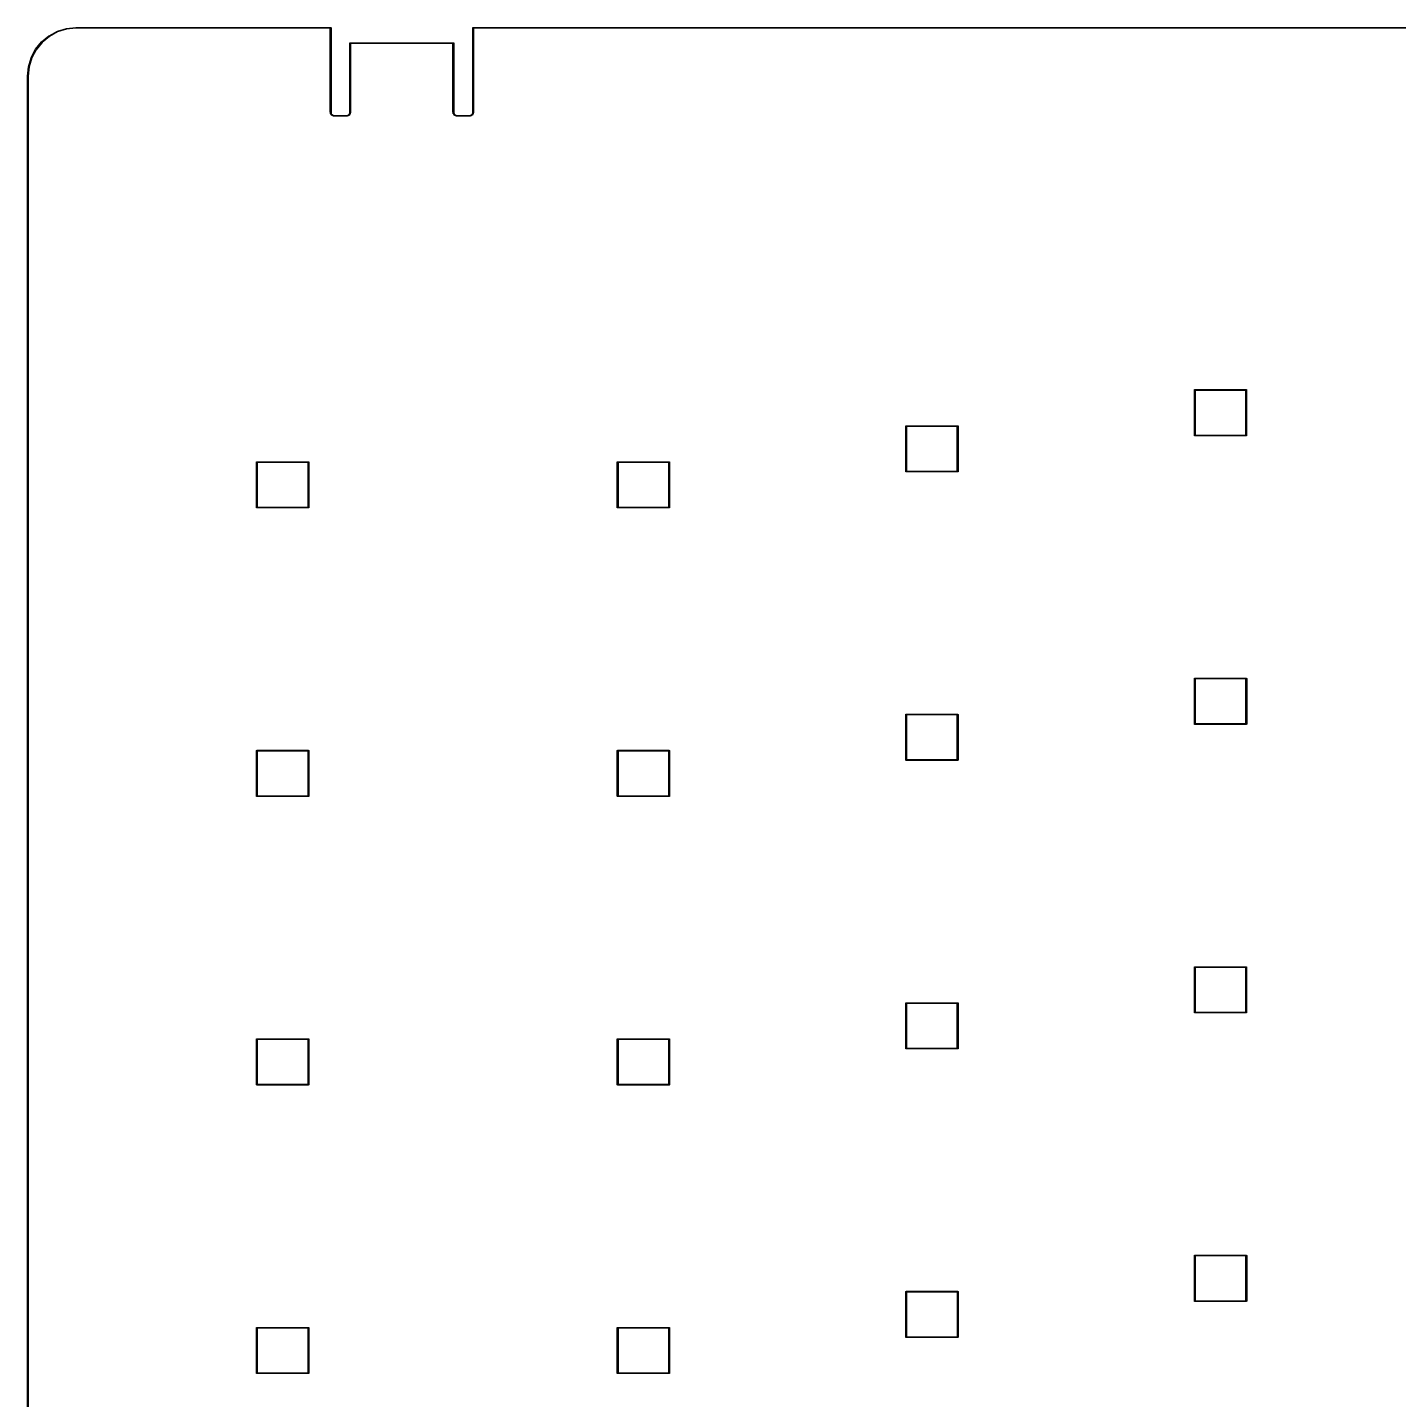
# Model space of a CAD drawing. Extents: x 77 to 259, y -226 to -54.
# Drawn here: x 76.8 to 167.3, y -144.2 to -53.6 of the extents above; entities that cross this region are included whole.
import ezdxf

# ---------------------------------------------------------------- set-up
doc = ezdxf.new("R2010")
doc.units = 0
doc.layers.add('BLACK', color=7, linetype='CONTINUOUS')

msp = doc.modelspace()

# ---------------------------------------------------------------- linework, layer by layer
at = {"layer": 'BLACK', "linetype": 'CONTINUOUS'}
for p, q in [((77.7486, -54.5962), (78.2298, -54.1981)), ((78.2598, -54.2382), (77.7823, -54.6332)), ((78.2298, -54.1981), (78.2301, -54.1979)), ((78.2298, -54.1981), (78.2298, -54.1981)), ((78.2298, -54.1981), (78.2298, -54.1981)), ((78.2301, -54.1979), (78.232, -54.1966)), ((78.232, -54.1966), (78.2339, -54.1954)), ((78.2339, -54.1954), (78.7833, -53.8983)), ((78.8049, -53.9434), (78.2598, -54.2382)), ((78.7833, -53.8983), (78.7836, -53.8981)), ((78.7833, -53.8983), (78.7833, -53.8983)), ((78.7833, -53.8983), (78.7833, -53.8983)), ((78.7836, -53.8981), (78.7857, -53.8973)), ((78.7857, -53.8973), (78.7878, -53.8964)), ((78.7878, -53.8964), (79.3845, -53.7117)), ((79.3969, -53.7602), (78.8049, -53.9434)), ((79.3845, -53.7117), (79.3848, -53.7116)), ((79.3845, -53.7117), (79.3845, -53.7117)), ((79.3848, -53.7116), (79.3871, -53.7112)), ((79.3871, -53.7112), (79.3893, -53.7107)), ((79.3893, -53.7107), (80.0104, -53.6454)), ((80.0144, -53.6953), (79.3969, -53.7602)), ((80.0104, -53.6454), (80.0108, -53.6454)), ((80.0108, -53.6454), (80.0119, -53.6454)), ((80.0119, -53.6454), (80.013, -53.6453)), ((80.013, -53.6453), (80.0341, -53.6452)), ((80.0355, -53.6952), (80.0144, -53.6953)), ((80.0341, -53.6452), (80.0342, -53.6452)), ((80.0342, -53.6452), (96.8262, -53.6452)), ((96.8024, -53.6952), (80.0355, -53.6952)), ((96.7998, -59.2325), (96.8024, -53.6952)), ((96.8262, -53.6452), (96.8274, -53.6451)), ((96.8274, -53.6451), (96.83, -53.6453)), ((96.83, -53.6453), (96.8323, -53.6456)), ((96.8323, -53.6456), (96.8323, -53.6456)), ((96.8323, -53.6456), (96.8323, -53.6456)), ((96.8323, -53.6456), (96.8342, -53.6461)), ((96.8342, -53.6461), (96.837, -53.647)), ((96.837, -53.647), (96.837, -53.647)), ((96.837, -53.647), (96.837, -53.647)), ((96.837, -53.647), (96.837, -53.647)), ((96.837, -53.647), (96.8414, -53.6493)), ((96.8414, -53.6493), (96.8414, -53.6493)), ((96.8414, -53.6493), (96.8414, -53.6493)), ((96.8414, -53.6493), (96.8416, -53.6495)), ((96.8416, -53.6495), (96.8452, -53.6524)), ((96.8452, -53.6524), (96.8452, -53.6524)), ((96.8452, -53.6524), (96.8464, -53.6539)), ((96.8464, -53.6539), (96.8483, -53.6562)), ((96.8483, -53.6562), (96.8483, -53.6563)), ((96.8483, -53.6563), (96.8483, -53.6563)), ((96.8483, -53.6563), (96.8484, -53.6564)), ((96.8484, -53.6564), (96.8506, -53.6606)), ((96.8524, -53.6714), (96.8498, -59.2327)), ((96.8506, -53.6606), (96.8506, -53.6606)), ((96.8506, -53.6606), (96.8506, -53.6606)), ((96.8506, -53.6606), (96.8507, -53.6608)), ((96.8507, -53.6608), (96.852, -53.6653)), ((96.852, -53.6653), (96.852, -53.6653)), ((96.852, -53.6653), (96.852, -53.6653)), ((96.852, -53.6653), (96.8522, -53.6668)), ((96.8522, -53.6668), (96.8525, -53.6702)), ((96.8525, -53.6702), (96.8524, -53.6714)), ((106.205, -53.6653), (106.206, -53.6623)), ((106.205, -53.6672), (106.205, -53.6653)), ((106.205, -53.6653), (106.205, -53.6653)), ((106.205, -53.6653), (106.205, -53.6653)), ((106.205, -53.6702), (106.205, -53.6672)), ((106.205, -53.6714), (106.205, -53.6702)), ((106.21, -59.2316), (106.205, -53.6714)), ((106.206, -53.6623), (106.207, -53.6606)), ((106.207, -53.6606), (106.208, -53.6578)), ((106.207, -53.6606), (106.207, -53.6606)), ((106.207, -53.6606), (106.207, -53.6606)), ((106.208, -53.6578), (106.209, -53.6563)), ((106.209, -53.6562), (106.211, -53.6538)), ((106.209, -53.6563), (106.209, -53.6562)), ((106.209, -53.6563), (106.209, -53.6563)), ((106.211, -53.6538), (106.212, -53.6525)), ((106.212, -53.6524), (106.215, -53.6505)), ((106.212, -53.6525), (106.212, -53.6524)), ((106.212, -53.6524), (106.212, -53.6524)), ((106.215, -53.6505), (106.216, -53.6493)), ((106.216, -53.6493), (106.219, -53.6478)), ((106.216, -53.6493), (106.216, -53.6493)), ((106.216, -53.6493), (106.216, -53.6493)), ((106.219, -53.6478), (106.22, -53.647)), ((106.22, -53.647), (106.223, -53.6462)), ((106.22, -53.647), (106.22, -53.647)), ((106.22, -53.647), (106.22, -53.647)), ((106.223, -53.6462), (106.225, -53.6456)), ((106.225, -53.6456), (106.228, -53.6452)), ((106.225, -53.6456), (106.225, -53.6456)), ((106.225, -53.6456), (106.225, -53.6456)), ((106.228, -53.6452), (106.23, -53.6451)), ((106.23, -53.6451), (106.231, -53.6452)), ((106.231, -53.6452), (221.591, -53.6452)), ((221.588, -53.6952), (106.255, -53.6952)), ((106.255, -53.6952), (106.261, -59.234)), ((77.0544, -55.6393), (77.3476, -55.0878)), ((77.3906, -55.1134), (77.0997, -55.6606)), ((77.3476, -55.0878), (77.3478, -55.0875)), ((77.3478, -55.0875), (77.3491, -55.0856)), ((77.3491, -55.0856), (77.3503, -55.0837)), ((77.3503, -55.0837), (77.7451, -54.5997)), ((77.7823, -54.6332), (77.3906, -55.1134)), ((77.7451, -54.5997), (77.7453, -54.5994)), ((77.7451, -54.5997), (77.7451, -54.5997)), ((77.7451, -54.5997), (77.7451, -54.5997)), ((77.7453, -54.5994), (77.7469, -54.5978)), ((77.7469, -54.5978), (77.7486, -54.5962)), ((98.0951, -54.6862), (98.0956, -54.6813)), ((98.0952, -54.6874), (98.0951, -54.6862)), ((98.0952, -59.2316), (98.0952, -54.6874)), ((98.0956, -54.6813), (98.097, -54.6766)), ((98.097, -54.6766), (98.0993, -54.6722)), ((98.0993, -54.6722), (98.1024, -54.6684)), ((98.1024, -54.6684), (98.1062, -54.6653)), ((98.1062, -54.6653), (98.1106, -54.663)), ((98.1106, -54.663), (98.1153, -54.6616)), ((98.1153, -54.6616), (98.119, -54.6612)), ((98.119, -54.6612), (98.1202, -54.6611)), ((98.119, -54.6612), (98.119, -54.6612)), ((98.1202, -54.6611), (98.1214, -54.6612)), ((98.1214, -54.6612), (104.926, -54.6612)), ((104.902, -54.7112), (98.1452, -54.7112)), ((98.1452, -54.7112), (98.1452, -59.234)), ((104.902, -59.2325), (104.902, -54.7112)), ((104.926, -54.6612), (104.927, -54.6611)), ((104.927, -54.6611), (104.929, -54.6612)), ((104.929, -54.6612), (104.929, -54.6612)), ((104.929, -54.6612), (104.932, -54.6616)), ((104.932, -54.6616), (104.937, -54.663)), ((104.937, -54.663), (104.941, -54.6653)), ((104.941, -54.6653), (104.945, -54.6684)), ((104.945, -54.6684), (104.948, -54.6722)), ((104.948, -54.6722), (104.951, -54.6766)), ((104.951, -54.6766), (104.952, -54.6813)), ((104.952, -54.6813), (104.953, -54.6862)), ((104.953, -54.6862), (104.952, -54.6874)), ((104.952, -54.6874), (104.952, -59.2327)), ((76.872, -56.2417), (77.0525, -55.6438)), ((77.0997, -55.6606), (76.9206, -56.2538)), ((77.0525, -55.6438), (77.0527, -55.6435)), ((77.0527, -55.6435), (77.0536, -55.6414)), ((77.0536, -55.6414), (77.0544, -55.6393)), ((76.81, -56.8694), (76.8101, -56.8682)), ((76.81, -173.966), (76.81, -56.8694)), ((76.8101, -56.8682), (76.8711, -56.2465)), ((76.8101, -56.8682), (76.8101, -56.8682)), ((76.9206, -56.2538), (76.86, -56.8718)), ((76.86, -56.8718), (76.86, -173.965)), ((76.8711, -56.2462), (76.8716, -56.2439)), ((76.8711, -56.2465), (76.8711, -56.2462)), ((76.8716, -56.2439), (76.872, -56.2417)), ((96.7998, -59.2329), (96.7998, -59.2325)), ((96.7998, -59.234), (96.7998, -59.2329)), ((96.7998, -59.2347), (96.7998, -59.234)), ((96.7998, -59.234), (96.7998, -59.234)), ((96.7999, -59.2357), (96.7998, -59.2347)), ((96.7999, -59.2368), (96.7999, -59.2357)), ((96.7999, -59.2372), (96.7999, -59.2368)), ((96.8051, -59.2865), (96.7999, -59.2372)), ((96.8056, -59.2887), (96.8051, -59.2865)), ((96.806, -59.2909), (96.8056, -59.2887)), ((96.8061, -59.2913), (96.806, -59.2909)), ((96.8208, -59.3386), (96.8061, -59.2913)), ((96.8216, -59.3407), (96.8208, -59.3386)), ((96.8225, -59.3428), (96.8216, -59.3407)), ((96.8227, -59.3431), (96.8225, -59.3428)), ((96.8462, -59.3867), (96.8227, -59.3431)), ((96.8227, -59.3431), (96.8227, -59.3431)), ((96.8227, -59.3431), (96.8227, -59.3431)), ((96.8475, -59.3886), (96.8462, -59.3867)), ((96.8487, -59.3905), (96.8475, -59.3886)), ((96.849, -59.3908), (96.8487, -59.3905)), ((96.8806, -59.429), (96.849, -59.3908)), ((96.8498, -59.2327), (96.8498, -59.2327)), ((96.8498, -59.2327), (96.8498, -59.2332)), ((96.8498, -59.2332), (96.8546, -59.2788)), ((96.8546, -59.2788), (96.8678, -59.3215)), ((96.8678, -59.3215), (96.889, -59.3608)), ((96.8821, -59.4305), (96.8806, -59.429)), ((96.8838, -59.4322), (96.8821, -59.4305)), ((96.884, -59.4324), (96.8838, -59.4322)), ((96.9224, -59.4637), (96.884, -59.4324)), ((96.889, -59.3608), (96.9175, -59.3952)), ((96.9175, -59.3952), (96.9521, -59.4234)), ((96.9243, -59.465), (96.9224, -59.4637)), ((96.9262, -59.4663), (96.9243, -59.465)), ((96.9265, -59.4664), (96.9262, -59.4663)), ((96.9703, -59.4897), (96.9265, -59.4664)), ((96.9521, -59.4234), (96.9916, -59.4444)), ((96.9724, -59.4906), (96.9703, -59.4897)), ((96.9744, -59.4915), (96.9724, -59.4906)), ((96.9748, -59.4916), (96.9744, -59.4915)), ((97.0222, -59.5059), (96.9748, -59.4916)), ((96.9916, -59.4444), (97.0343, -59.4573)), ((97.0244, -59.5063), (97.0222, -59.5059)), ((97.0267, -59.5068), (97.0244, -59.5063)), ((97.027, -59.5068), (97.0267, -59.5068)), ((97.0764, -59.5117), (97.027, -59.5068)), ((97.0343, -59.4573), (97.08, -59.4618)), ((97.0776, -59.5118), (97.0764, -59.5117)), ((97.0764, -59.5117), (97.0764, -59.5117)), ((97.8674, -59.5118), (97.0776, -59.5118)), ((97.08, -59.4618), (97.8661, -59.4618)), ((97.8661, -59.4618), (97.8666, -59.4618)), ((97.8666, -59.4618), (97.9122, -59.457)), ((97.8675, -59.5118), (97.8674, -59.5118)), ((97.8681, -59.5118), (97.8675, -59.5118)), ((97.8691, -59.5117), (97.8681, -59.5118)), ((97.8702, -59.5117), (97.8691, -59.5117)), ((97.8706, -59.5117), (97.8702, -59.5117)), ((97.9199, -59.5065), (97.8706, -59.5117)), ((97.9122, -59.457), (97.9549, -59.4438)), ((97.9221, -59.506), (97.9199, -59.5065)), ((97.9243, -59.5056), (97.9221, -59.506)), ((97.9247, -59.5055), (97.9243, -59.5056)), ((97.972, -59.4908), (97.9247, -59.5055)), ((97.9549, -59.4438), (97.9942, -59.4226)), ((97.9741, -59.49), (97.972, -59.4908)), ((97.9762, -59.4891), (97.9741, -59.49)), ((97.9765, -59.4889), (97.9762, -59.4891)), ((98.0201, -59.4654), (97.9765, -59.4889)), ((97.9765, -59.4889), (97.9765, -59.4889)), ((97.9765, -59.4889), (97.9765, -59.4889)), ((97.9942, -59.4226), (98.0286, -59.3941)), ((98.022, -59.4641), (98.0201, -59.4654)), ((98.0239, -59.4629), (98.022, -59.4641)), ((98.0242, -59.4626), (98.0239, -59.4629)), ((98.0624, -59.431), (98.0242, -59.4626)), ((98.0286, -59.3941), (98.0568, -59.3595)), ((98.0568, -59.3595), (98.0778, -59.32)), ((98.0639, -59.4295), (98.0624, -59.431)), ((98.0656, -59.4278), (98.0639, -59.4295)), ((98.0658, -59.4276), (98.0656, -59.4278)), ((98.0971, -59.3892), (98.0658, -59.4276)), ((98.0778, -59.32), (98.0907, -59.2773)), ((98.0907, -59.2773), (98.0952, -59.2316)), ((98.0984, -59.3873), (98.0971, -59.3892)), ((98.0997, -59.3854), (98.0984, -59.3873)), ((98.0998, -59.3851), (98.0997, -59.3854)), ((98.1231, -59.3413), (98.0998, -59.3851)), ((98.124, -59.3392), (98.1231, -59.3413)), ((98.1249, -59.3372), (98.124, -59.3392)), ((98.125, -59.3368), (98.1249, -59.3372)), ((98.1393, -59.2894), (98.125, -59.3368)), ((98.1397, -59.2872), (98.1393, -59.2894)), ((98.1402, -59.2849), (98.1397, -59.2872)), ((98.1451, -59.2352), (98.1402, -59.2846)), ((98.1402, -59.2846), (98.1402, -59.2849)), ((98.1452, -59.234), (98.1451, -59.2352)), ((98.1451, -59.2352), (98.1451, -59.2352)), ((104.902, -59.2329), (104.902, -59.2325)), ((104.902, -59.2332), (104.902, -59.2329)), ((104.902, -59.234), (104.902, -59.2332)), ((104.902, -59.2347), (104.902, -59.234)), ((104.902, -59.234), (104.902, -59.234)), ((104.903, -59.2357), (104.902, -59.2347)), ((104.903, -59.2368), (104.903, -59.2357)), ((104.903, -59.2372), (104.903, -59.2368)), ((104.908, -59.2865), (104.903, -59.2372)), ((104.908, -59.2887), (104.908, -59.2865)), ((104.909, -59.2909), (104.908, -59.2887)), ((104.909, -59.2913), (104.909, -59.2909)), ((104.923, -59.3386), (104.909, -59.2913)), ((104.924, -59.3407), (104.923, -59.3386)), ((104.925, -59.3428), (104.924, -59.3407)), ((104.925, -59.3431), (104.925, -59.3428)), ((104.949, -59.3867), (104.925, -59.3431)), ((104.925, -59.3431), (104.925, -59.3431)), ((104.925, -59.3431), (104.925, -59.3431)), ((104.95, -59.3886), (104.949, -59.3867)), ((104.951, -59.3905), (104.95, -59.3886)), ((104.952, -59.3908), (104.951, -59.3905)), ((104.952, -59.2327), (104.952, -59.2332)), ((104.952, -59.2332), (104.957, -59.2788)), ((104.983, -59.429), (104.952, -59.3908)), ((104.957, -59.2788), (104.97, -59.3215)), ((104.97, -59.3215), (104.992, -59.3608)), ((104.985, -59.4305), (104.983, -59.429)), ((104.986, -59.4322), (104.985, -59.4305)), ((104.987, -59.4324), (104.986, -59.4322)), ((105.025, -59.4637), (104.987, -59.4324)), ((104.992, -59.3608), (105.02, -59.3952)), ((105.02, -59.3952), (105.055, -59.4234)), ((105.027, -59.465), (105.025, -59.4637)), ((105.029, -59.4663), (105.027, -59.465)), ((105.029, -59.4664), (105.029, -59.4663)), ((105.073, -59.4897), (105.029, -59.4664)), ((105.055, -59.4234), (105.094, -59.4444)), ((105.075, -59.4906), (105.073, -59.4897)), ((105.077, -59.4915), (105.075, -59.4906)), ((105.077, -59.4916), (105.077, -59.4915)), ((105.125, -59.5059), (105.077, -59.4916)), ((105.094, -59.4444), (105.137, -59.4573)), ((105.127, -59.5063), (105.125, -59.5059)), ((105.129, -59.5068), (105.127, -59.5063)), ((105.13, -59.5068), (105.129, -59.5068)), ((105.179, -59.5117), (105.13, -59.5068)), ((105.137, -59.4573), (105.183, -59.4618)), ((105.179, -59.5117), (105.179, -59.5117)), ((105.18, -59.5118), (105.179, -59.5117)), ((105.983, -59.5118), (105.18, -59.5118)), ((105.183, -59.4618), (105.981, -59.4618)), ((105.981, -59.4618), (105.982, -59.4618)), ((105.982, -59.4618), (106.028, -59.457)), ((105.984, -59.5117), (105.983, -59.5118)), ((105.983, -59.5118), (105.983, -59.5118)), ((105.983, -59.5118), (105.983, -59.5118)), ((105.986, -59.5117), (105.984, -59.5117)), ((106.035, -59.5065), (105.986, -59.5117)), ((105.986, -59.5117), (105.986, -59.5117)), ((106.028, -59.457), (106.07, -59.4438)), ((106.037, -59.506), (106.035, -59.5065)), ((106.04, -59.5056), (106.037, -59.506)), ((106.087, -59.4908), (106.04, -59.5055)), ((106.04, -59.5055), (106.04, -59.5056)), ((106.07, -59.4438), (106.109, -59.4226)), ((106.089, -59.49), (106.087, -59.4908)), ((106.092, -59.4891), (106.089, -59.49)), ((106.135, -59.4654), (106.092, -59.4889)), ((106.092, -59.4889), (106.092, -59.4889)), ((106.092, -59.4889), (106.092, -59.4889)), ((106.092, -59.4889), (106.092, -59.4891)), ((106.109, -59.4226), (106.144, -59.3941)), ((106.137, -59.4641), (106.135, -59.4654)), ((106.139, -59.4629), (106.137, -59.4641)), ((106.178, -59.431), (106.139, -59.4626)), ((106.139, -59.4626), (106.139, -59.4629)), ((106.144, -59.3941), (106.172, -59.3595)), ((106.172, -59.3595), (106.193, -59.32)), ((106.179, -59.4295), (106.178, -59.431)), ((106.181, -59.4278), (106.179, -59.4295)), ((106.212, -59.3892), (106.181, -59.4276)), ((106.181, -59.4276), (106.181, -59.4278)), ((106.193, -59.32), (106.206, -59.2773)), ((106.206, -59.2773), (106.21, -59.2316)), ((106.214, -59.3873), (106.212, -59.3892)), ((106.215, -59.3854), (106.214, -59.3873)), ((106.238, -59.3413), (106.215, -59.3851)), ((106.215, -59.3851), (106.215, -59.3854)), ((106.239, -59.3392), (106.238, -59.3413)), ((106.24, -59.3372), (106.239, -59.3392)), ((106.255, -59.2894), (106.24, -59.3368)), ((106.24, -59.3368), (106.24, -59.3372)), ((106.256, -59.2849), (106.255, -59.2872)), ((106.255, -59.2872), (106.255, -59.2894)), ((106.26, -59.2352), (106.256, -59.2846)), ((106.256, -59.2846), (106.256, -59.2849)), ((106.261, -59.234), (106.26, -59.2352)), ((106.26, -59.2352), (106.26, -59.2352)), ((153.846, -77.5801), (153.847, -77.5752)), ((153.846, -77.5813), (153.846, -77.5801)), ((153.846, -80.5789), (153.846, -77.5813)), ((153.847, -77.5752), (153.848, -77.5705)), ((153.848, -77.5705), (153.85, -77.5662)), ((153.85, -77.5662), (153.853, -77.5624)), ((153.853, -77.5624), (153.857, -77.5592)), ((153.857, -77.5592), (153.862, -77.5569)), ((153.862, -77.5569), (153.866, -77.5555)), ((153.866, -77.5555), (153.87, -77.5551)), ((153.87, -77.5551), (153.871, -77.555)), ((153.87, -77.5551), (153.87, -77.5551)), ((153.871, -77.555), (153.872, -77.5551)), ((153.872, -77.5551), (157.27, -77.5551)), ((153.896, -77.6051), (153.896, -80.5551)), ((157.246, -77.6051), (153.896, -77.6051)), ((157.246, -80.5551), (157.246, -77.6051)), ((157.27, -77.5551), (157.271, -77.555)), ((157.271, -77.555), (157.272, -77.5551)), ((157.272, -77.5551), (157.272, -77.5551)), ((157.272, -77.5551), (157.276, -77.5555)), ((157.276, -77.5555), (157.281, -77.5569)), ((157.281, -77.5569), (157.285, -77.5592)), ((157.285, -77.5592), (157.289, -77.5624)), ((157.289, -77.5624), (157.292, -77.5662)), ((157.292, -77.5662), (157.294, -77.5705)), ((157.294, -77.5705), (157.296, -77.5752)), ((157.296, -77.5752), (157.296, -77.5801)), ((157.296, -77.5801), (157.296, -77.5813)), ((157.296, -77.5813), (157.296, -80.5789)), ((134.796, -79.9651), (134.797, -79.9602)), ((134.796, -79.9663), (134.796, -79.9651)), ((134.796, -82.9638), (134.796, -79.9663)), ((134.797, -79.9602), (134.798, -79.9554)), ((134.798, -79.9554), (134.8, -79.9511)), ((134.8, -79.9511), (134.803, -79.9473)), ((134.803, -79.9473), (134.807, -79.9442)), ((134.807, -79.9442), (134.812, -79.9419)), ((134.812, -79.9419), (134.816, -79.9404)), ((134.816, -79.9404), (134.82, -79.9401)), ((134.82, -79.9401), (134.821, -79.9399)), ((134.82, -79.9401), (134.82, -79.9401)), ((134.821, -79.9399), (134.822, -79.9401)), ((134.822, -79.9401), (138.22, -79.9401)), ((134.846, -79.9901), (134.846, -82.9401)), ((138.196, -79.9901), (134.846, -79.9901)), ((138.196, -82.9401), (138.196, -79.9901)), ((138.22, -79.9401), (138.221, -79.9399)), ((138.221, -79.9399), (138.222, -79.9401)), ((138.222, -79.9401), (138.222, -79.9401)), ((138.222, -79.9401), (138.226, -79.9404)), ((138.226, -79.9404), (138.231, -79.9419)), ((138.231, -79.9419), (138.235, -79.9442)), ((138.235, -79.9442), (138.239, -79.9473)), ((138.239, -79.9473), (138.242, -79.9511)), ((138.242, -79.9511), (138.244, -79.9554)), ((138.244, -79.9554), (138.246, -79.9602)), ((138.246, -79.9602), (138.246, -79.9651)), ((138.246, -79.9651), (138.246, -79.9663)), ((138.246, -79.9663), (138.246, -82.9638)), ((153.846, -80.5801), (153.846, -80.5789)), ((153.847, -80.585), (153.846, -80.5801)), ((153.848, -80.5897), (153.847, -80.585)), ((153.85, -80.5941), (153.848, -80.5897)), ((153.853, -80.5979), (153.85, -80.5941)), ((153.857, -80.601), (153.853, -80.5979)), ((153.862, -80.6033), (153.857, -80.601)), ((153.866, -80.6048), (153.862, -80.6033)), ((153.871, -80.6052), (153.866, -80.6048)), ((153.872, -80.6051), (153.871, -80.6052)), ((157.27, -80.6051), (153.872, -80.6051)), ((153.896, -80.5551), (157.246, -80.5551)), ((157.271, -80.6052), (157.27, -80.6051)), ((157.276, -80.6048), (157.271, -80.6052)), ((157.281, -80.6033), (157.276, -80.6048)), ((157.285, -80.601), (157.281, -80.6033)), ((157.289, -80.5979), (157.285, -80.601)), ((157.292, -80.5941), (157.289, -80.5979)), ((157.294, -80.5897), (157.292, -80.5941)), ((157.296, -80.585), (157.294, -80.5897)), ((157.296, -80.5789), (157.296, -80.5801)), ((157.296, -80.5801), (157.296, -80.5813)), ((157.296, -80.5813), (157.296, -80.5813)), ((157.296, -80.5813), (157.296, -80.585)), ((91.9336, -82.3463), (91.9341, -82.3414)), ((91.9338, -82.3475), (91.9336, -82.3463)), ((91.9338, -85.3451), (91.9338, -82.3475)), ((91.9341, -82.3414), (91.9356, -82.3367)), ((91.9356, -82.3367), (91.9379, -82.3324)), ((91.9379, -82.3324), (91.941, -82.3285)), ((91.941, -82.3285), (91.9448, -82.3254)), ((91.9448, -82.3254), (91.9491, -82.3231)), ((91.9491, -82.3231), (91.9539, -82.3217)), ((91.9539, -82.3217), (91.9575, -82.3213)), ((91.9575, -82.3213), (91.9588, -82.3212)), ((91.9575, -82.3213), (91.9575, -82.3213)), ((91.9588, -82.3212), (91.96, -82.3213)), ((91.96, -82.3213), (95.3575, -82.3213)), ((91.9838, -82.3713), (91.9838, -85.3213)), ((95.3338, -82.3713), (91.9838, -82.3713)), ((95.3338, -85.3213), (95.3338, -82.3713)), ((95.3575, -82.3213), (95.3588, -82.3212)), ((95.3588, -82.3212), (95.36, -82.3213)), ((95.36, -82.3213), (95.36, -82.3213)), ((95.36, -82.3213), (95.3637, -82.3217)), ((95.3637, -82.3217), (95.3684, -82.3231)), ((95.3684, -82.3231), (95.3727, -82.3254)), ((95.3727, -82.3254), (95.3765, -82.3285)), ((95.3765, -82.3285), (95.3796, -82.3324)), ((95.3796, -82.3324), (95.382, -82.3367)), ((95.382, -82.3367), (95.3834, -82.3414)), ((95.3834, -82.3414), (95.3839, -82.3463)), ((95.3839, -82.3463), (95.3838, -82.3475)), ((95.3838, -82.3475), (95.3838, -85.3451)), ((115.746, -82.3463), (115.747, -82.3414)), ((115.746, -82.3475), (115.746, -82.3463)), ((115.746, -85.3451), (115.746, -82.3475)), ((115.747, -82.3414), (115.748, -82.3367)), ((115.748, -82.3367), (115.75, -82.3324)), ((115.75, -82.3324), (115.753, -82.3285)), ((115.753, -82.3285), (115.757, -82.3254)), ((115.757, -82.3254), (115.762, -82.3231)), ((115.762, -82.3231), (115.766, -82.3217)), ((115.766, -82.3217), (115.77, -82.3213)), ((115.77, -82.3213), (115.771, -82.3212)), ((115.77, -82.3213), (115.77, -82.3213)), ((115.771, -82.3212), (115.772, -82.3213)), ((115.772, -82.3213), (119.17, -82.3213)), ((115.796, -82.3713), (115.796, -85.3213)), ((119.146, -82.3713), (115.796, -82.3713)), ((119.146, -85.3213), (119.146, -82.3713)), ((119.17, -82.3213), (119.171, -82.3212)), ((119.171, -82.3212), (119.172, -82.3213)), ((119.172, -82.3213), (119.172, -82.3213)), ((119.172, -82.3213), (119.176, -82.3217)), ((119.176, -82.3217), (119.181, -82.3231)), ((119.181, -82.3231), (119.185, -82.3254)), ((119.185, -82.3254), (119.189, -82.3285)), ((119.189, -82.3285), (119.192, -82.3324)), ((119.192, -82.3324), (119.194, -82.3367)), ((119.194, -82.3367), (119.196, -82.3414)), ((119.196, -82.3414), (119.196, -82.3463)), ((119.196, -82.3463), (119.196, -82.3475)), ((119.196, -82.3475), (119.196, -85.3451)), ((134.796, -82.9651), (134.796, -82.9638)), ((134.797, -82.97), (134.796, -82.9651)), ((134.798, -82.9747), (134.797, -82.97)), ((134.8, -82.979), (134.798, -82.9747)), ((134.803, -82.9828), (134.8, -82.979)), ((134.807, -82.9859), (134.803, -82.9828)), ((134.812, -82.9883), (134.807, -82.9859)), ((134.816, -82.9897), (134.812, -82.9883)), ((134.821, -82.9902), (134.816, -82.9897)), ((134.822, -82.9901), (134.821, -82.9902)), ((138.22, -82.9901), (134.822, -82.9901)), ((134.846, -82.9401), (138.196, -82.9401)), ((138.221, -82.9902), (138.22, -82.9901)), ((138.226, -82.9897), (138.221, -82.9902)), ((138.231, -82.9883), (138.226, -82.9897)), ((138.235, -82.9859), (138.231, -82.9883)), ((138.239, -82.9828), (138.235, -82.9859)), ((138.242, -82.979), (138.239, -82.9828)), ((138.244, -82.9747), (138.242, -82.979)), ((138.246, -82.97), (138.244, -82.9747)), ((138.246, -82.9638), (138.246, -82.9651)), ((138.246, -82.9651), (138.246, -82.9663)), ((138.246, -82.9663), (138.246, -82.9663)), ((138.246, -82.9663), (138.246, -82.97)), ((91.9336, -85.3463), (91.9338, -85.3451)), ((91.9341, -85.3512), (91.9336, -85.3463)), ((91.9356, -85.3559), (91.9341, -85.3512)), ((91.9379, -85.3603), (91.9356, -85.3559)), ((91.9405, -85.3635), (91.9379, -85.3603)), ((91.941, -85.3641), (91.9405, -85.3635)), ((91.9448, -85.3672), (91.941, -85.3641)), ((91.9491, -85.3695), (91.9448, -85.3672)), ((91.9539, -85.3709), (91.9491, -85.3695)), ((91.9588, -85.3714), (91.9539, -85.3709)), ((91.96, -85.3713), (91.9588, -85.3714)), ((95.3575, -85.3713), (91.96, -85.3713)), ((91.9838, -85.3213), (95.3338, -85.3213)), ((95.3588, -85.3714), (95.3575, -85.3713)), ((95.3637, -85.3709), (95.3588, -85.3714)), ((95.3684, -85.3695), (95.3637, -85.3709)), ((95.3727, -85.3672), (95.3684, -85.3695)), ((95.3765, -85.3641), (95.3727, -85.3672)), ((95.3796, -85.3603), (95.3765, -85.3641)), ((95.382, -85.3559), (95.3796, -85.3603)), ((95.3834, -85.3512), (95.382, -85.3559)), ((95.3838, -85.3475), (95.3834, -85.3512)), ((95.3838, -85.3451), (95.3839, -85.3463)), ((95.3839, -85.3463), (95.3838, -85.3475)), ((95.3838, -85.3475), (95.3838, -85.3475)), ((115.746, -85.3463), (115.746, -85.3451)), ((115.747, -85.3512), (115.746, -85.3463)), ((115.748, -85.3559), (115.747, -85.3512)), ((115.75, -85.3603), (115.748, -85.3559)), ((115.753, -85.3635), (115.75, -85.3603)), ((115.753, -85.3641), (115.753, -85.3635)), ((115.757, -85.3672), (115.753, -85.3641)), ((115.762, -85.3695), (115.757, -85.3672)), ((115.766, -85.3709), (115.762, -85.3695)), ((115.771, -85.3714), (115.766, -85.3709)), ((115.772, -85.3713), (115.771, -85.3714)), ((119.17, -85.3713), (115.772, -85.3713)), ((115.796, -85.3213), (119.146, -85.3213)), ((119.171, -85.3714), (119.17, -85.3713)), ((119.176, -85.3709), (119.171, -85.3714)), ((119.181, -85.3695), (119.176, -85.3709)), ((119.185, -85.3672), (119.181, -85.3695)), ((119.189, -85.3641), (119.185, -85.3672)), ((119.192, -85.3603), (119.189, -85.3641)), ((119.194, -85.3559), (119.192, -85.3603)), ((119.196, -85.3512), (119.194, -85.3559)), ((119.196, -85.3451), (119.196, -85.3463)), ((119.196, -85.3463), (119.196, -85.3475)), ((119.196, -85.3475), (119.196, -85.3475)), ((119.196, -85.3475), (119.196, -85.3512)), ((153.847, -96.635), (153.848, -96.6301)), ((153.847, -96.6362), (153.847, -96.635)), ((153.847, -99.6337), (153.847, -96.6362)), ((153.848, -96.6301), (153.849, -96.6253)), ((153.849, -96.6253), (153.852, -96.621)), ((153.852, -96.621), (153.855, -96.6172)), ((153.855, -96.6172), (153.859, -96.6141)), ((153.859, -96.6141), (153.863, -96.6118)), ((153.863, -96.6118), (153.868, -96.6103)), ((153.868, -96.6103), (153.871, -96.61)), ((153.871, -96.61), (153.872, -96.6098)), ((153.871, -96.61), (153.871, -96.61)), ((153.872, -96.6098), (153.874, -96.61)), ((153.874, -96.61), (157.271, -96.61)), ((153.897, -96.66), (153.897, -99.61)), ((157.247, -96.66), (153.897, -96.66)), ((157.247, -99.61), (157.247, -96.66)), ((157.271, -96.61), (157.272, -96.6098)), ((157.272, -96.6098), (157.274, -96.61)), ((157.274, -96.61), (157.274, -96.61)), ((157.274, -96.61), (157.277, -96.6103)), ((157.277, -96.6103), (157.282, -96.6118)), ((157.282, -96.6118), (157.286, -96.6141)), ((157.286, -96.6141), (157.29, -96.6172)), ((157.29, -96.6172), (157.293, -96.621)), ((157.293, -96.621), (157.296, -96.6253)), ((157.296, -96.6253), (157.297, -96.6301)), ((157.297, -96.6301), (157.298, -96.635)), ((157.298, -96.635), (157.297, -96.6362)), ((157.297, -96.6362), (157.297, -99.6337)), ((134.794, -99.0076), (134.796, -99.0029)), ((134.794, -99.0125), (134.794, -99.0076)), ((134.794, -99.0137), (134.794, -99.0125)), ((134.794, -102.011), (134.794, -99.0137)), ((134.796, -99.0029), (134.798, -98.9986)), ((134.798, -98.9986), (134.801, -98.9948)), ((134.801, -98.9948), (134.805, -98.9916)), ((134.805, -98.9916), (134.809, -98.9893)), ((134.809, -98.9893), (134.814, -98.9879)), ((134.814, -98.9879), (134.818, -98.9875)), ((134.818, -98.9875), (134.819, -98.9874)), ((134.818, -98.9875), (134.818, -98.9875)), ((134.819, -98.9874), (134.82, -98.9875)), ((134.82, -98.9875), (138.218, -98.9875)), ((134.844, -99.0375), (134.844, -101.988)), ((138.194, -99.0375), (134.844, -99.0375)), ((138.194, -101.988), (138.194, -99.0375)), ((138.218, -98.9875), (138.219, -98.9874)), ((138.219, -98.9874), (138.22, -98.9875)), ((138.22, -98.9875), (138.22, -98.9875)), ((138.22, -98.9875), (138.224, -98.9879)), ((138.224, -98.9879), (138.228, -98.9893)), ((138.228, -98.9893), (138.233, -98.9916)), ((138.233, -98.9916), (138.236, -98.9948)), ((138.236, -98.9948), (138.24, -98.9986)), ((138.24, -98.9986), (138.242, -99.0029)), ((138.242, -99.0029), (138.243, -99.0076)), ((138.243, -99.0076), (138.244, -99.0125)), ((138.244, -99.0125), (138.244, -99.0137)), ((138.244, -99.0137), (138.244, -102.011)), ((153.847, -99.635), (153.847, -99.6337)), ((153.848, -99.6399), (153.847, -99.635)), ((153.849, -99.6446), (153.848, -99.6399)), ((153.852, -99.6489), (153.849, -99.6446)), ((153.855, -99.6527), (153.852, -99.6489)), ((153.897, -99.61), (157.247, -99.61)), ((157.293, -99.6489), (157.29, -99.6527)), ((157.296, -99.6446), (157.293, -99.6489)), ((157.297, -99.6399), (157.296, -99.6446)), ((157.297, -99.6337), (157.298, -99.635)), ((157.298, -99.635), (157.297, -99.6362)), ((157.297, -99.6362), (157.297, -99.6362)), ((157.297, -99.6362), (157.297, -99.6399)), ((153.859, -99.6558), (153.855, -99.6527)), ((153.863, -99.6582), (153.859, -99.6558)), ((153.868, -99.6596), (153.863, -99.6582)), ((153.872, -99.6601), (153.868, -99.6596)), ((153.874, -99.66), (153.872, -99.6601)), ((157.271, -99.66), (153.874, -99.66)), ((157.272, -99.6601), (157.271, -99.66)), ((157.277, -99.6596), (157.272, -99.6601)), ((157.282, -99.6582), (157.277, -99.6596)), ((157.286, -99.6558), (157.282, -99.6582)), ((157.29, -99.6527), (157.286, -99.6558)), ((91.9348, -101.397), (91.9353, -101.393)), ((91.935, -101.399), (91.9348, -101.397)), ((91.935, -104.396), (91.935, -101.399)), ((91.9353, -101.393), (91.9368, -101.388)), ((91.9368, -101.388), (91.9391, -101.384)), ((91.9391, -101.384), (91.9422, -101.38)), ((91.9422, -101.38), (91.946, -101.377)), ((91.946, -101.377), (91.9503, -101.374)), ((91.9503, -101.374), (91.9551, -101.373)), ((91.9551, -101.373), (91.9587, -101.372)), ((91.9587, -101.372), (91.9587, -101.372)), ((91.9587, -101.372), (91.96, -101.372)), ((91.96, -101.372), (91.9612, -101.372)), ((91.9612, -101.372), (95.3587, -101.372)), ((91.985, -101.422), (91.985, -104.372)), ((95.335, -101.422), (91.985, -101.422)), ((95.335, -104.372), (95.335, -101.422)), ((95.3587, -101.372), (95.36, -101.372)), ((95.36, -101.372), (95.3612, -101.372)), ((95.3612, -101.372), (95.3612, -101.372)), ((95.3612, -101.372), (95.3649, -101.373)), ((95.3649, -101.373), (95.3696, -101.374)), ((95.3696, -101.374), (95.3739, -101.377)), ((95.3739, -101.377), (95.3777, -101.38)), ((95.3777, -101.38), (95.3808, -101.384)), ((95.3808, -101.384), (95.3832, -101.388)), ((95.3832, -101.388), (95.3846, -101.393)), ((95.3846, -101.393), (95.3851, -101.397)), ((95.3851, -101.397), (95.385, -101.399)), ((95.385, -101.399), (95.385, -104.396)), ((115.747, -101.397), (115.748, -101.393)), ((115.747, -101.399), (115.747, -101.397)), ((115.747, -104.396), (115.747, -101.399)), ((115.748, -101.393), (115.749, -101.388)), ((115.749, -101.388), (115.752, -101.384)), ((115.752, -101.384), (115.755, -101.38)), ((115.755, -101.38), (115.759, -101.377)), ((115.759, -101.377), (115.763, -101.374)), ((115.763, -101.374), (115.768, -101.373)), ((115.768, -101.373), (115.771, -101.372)), ((115.771, -101.372), (115.771, -101.372)), ((115.771, -101.372), (115.772, -101.372)), ((115.772, -101.372), (115.774, -101.372)), ((115.774, -101.372), (119.171, -101.372)), ((115.797, -101.422), (115.797, -104.372)), ((119.147, -101.422), (115.797, -101.422)), ((119.147, -104.372), (119.147, -101.422)), ((119.171, -101.372), (119.172, -101.372)), ((119.172, -101.372), (119.174, -101.372)), ((119.174, -101.372), (119.174, -101.372)), ((119.174, -101.372), (119.177, -101.373)), ((119.177, -101.373), (119.182, -101.374)), ((119.182, -101.374), (119.186, -101.377)), ((119.186, -101.377), (119.19, -101.38)), ((119.19, -101.38), (119.193, -101.384)), ((119.193, -101.384), (119.196, -101.388)), ((119.196, -101.388), (119.197, -101.393)), ((119.197, -101.393), (119.198, -101.397)), ((119.198, -101.397), (119.197, -101.399)), ((119.197, -101.399), (119.197, -104.396)), ((134.794, -102.013), (134.794, -102.011)), ((134.794, -102.017), (134.794, -102.013)), ((134.796, -102.022), (134.794, -102.017)), ((134.798, -102.026), (134.796, -102.022)), ((134.801, -102.03), (134.798, -102.026)), ((134.805, -102.033), (134.801, -102.03)), ((134.801, -102.03), (134.801, -102.03)), ((134.809, -102.036), (134.805, -102.033)), ((134.814, -102.037), (134.809, -102.036)), ((134.819, -102.038), (134.814, -102.037)), ((134.82, -102.038), (134.819, -102.038)), ((138.218, -102.038), (134.82, -102.038)), ((134.844, -101.988), (138.194, -101.988)), ((138.219, -102.038), (138.218, -102.038)), ((138.224, -102.037), (138.219, -102.038)), ((138.228, -102.036), (138.224, -102.037)), ((138.233, -102.033), (138.228, -102.036)), ((138.236, -102.03), (138.233, -102.033)), ((138.24, -102.026), (138.236, -102.03)), ((138.242, -102.022), (138.24, -102.026)), ((138.243, -102.017), (138.242, -102.022)), ((138.244, -102.014), (138.243, -102.017)), ((138.244, -102.011), (138.244, -102.013)), ((138.244, -102.013), (138.244, -102.014)), ((138.244, -102.014), (138.244, -102.014)), ((91.9348, -104.397), (91.935, -104.396)), ((91.9353, -104.402), (91.9348, -104.397)), ((91.9368, -104.407), (91.9353, -104.402)), ((91.9391, -104.411), (91.9368, -104.407)), ((91.9422, -104.415), (91.9391, -104.411)), ((91.946, -104.418), (91.9422, -104.415)), ((91.9503, -104.421), (91.946, -104.418)), ((91.9551, -104.422), (91.9503, -104.421)), ((91.96, -104.423), (91.9551, -104.422)), ((91.9612, -104.422), (91.96, -104.423)), ((95.3587, -104.422), (91.9612, -104.422)), ((91.985, -104.372), (95.335, -104.372)), ((95.36, -104.423), (95.3587, -104.422)), ((95.3649, -104.422), (95.36, -104.423)), ((95.3696, -104.421), (95.3649, -104.422)), ((95.3739, -104.418), (95.3696, -104.421)), ((95.3777, -104.415), (95.3739, -104.418)), ((95.3808, -104.411), (95.3777, -104.415)), ((95.3832, -104.407), (95.3808, -104.411)), ((95.3846, -104.402), (95.3832, -104.407)), ((95.385, -104.399), (95.3846, -104.402)), ((95.385, -104.396), (95.3851, -104.397)), ((95.3851, -104.397), (95.385, -104.399)), ((95.385, -104.399), (95.385, -104.399)), ((115.747, -104.397), (115.747, -104.396)), ((115.748, -104.402), (115.747, -104.397)), ((115.749, -104.407), (115.748, -104.402)), ((115.752, -104.411), (115.749, -104.407)), ((115.755, -104.415), (115.752, -104.411)), ((115.759, -104.418), (115.755, -104.415)), ((115.763, -104.421), (115.759, -104.418)), ((115.768, -104.422), (115.763, -104.421)), ((115.772, -104.423), (115.768, -104.422)), ((115.774, -104.422), (115.772, -104.423)), ((119.171, -104.422), (115.774, -104.422)), ((115.797, -104.372), (119.147, -104.372)), ((119.172, -104.423), (119.171, -104.422)), ((119.177, -104.422), (119.172, -104.423)), ((119.182, -104.421), (119.177, -104.422)), ((119.186, -104.418), (119.182, -104.421)), ((119.19, -104.415), (119.186, -104.418)), ((119.193, -104.411), (119.19, -104.415)), ((119.196, -104.407), (119.193, -104.411)), ((119.197, -104.402), (119.196, -104.407)), ((119.197, -104.396), (119.198, -104.397)), ((119.198, -104.397), (119.197, -104.399)), ((119.197, -104.399), (119.197, -104.399)), ((119.197, -104.399), (119.197, -104.402)), ((153.846, -115.684), (153.847, -115.679)), ((153.846, -115.685), (153.846, -115.684)), ((153.846, -118.683), (153.846, -115.685)), ((153.847, -115.679), (153.848, -115.674)), ((153.848, -115.674), (153.85, -115.67)), ((153.85, -115.67), (153.853, -115.666)), ((153.853, -115.666), (153.857, -115.663)), ((153.857, -115.663), (153.862, -115.661)), ((153.862, -115.661), (153.866, -115.659)), ((153.866, -115.659), (153.87, -115.659)), ((153.87, -115.659), (153.87, -115.659)), ((153.87, -115.659), (153.871, -115.659)), ((153.871, -115.659), (153.872, -115.659)), ((153.872, -115.659), (157.27, -115.659)), ((153.896, -115.709), (153.896, -118.659)), ((157.246, -115.709), (153.896, -115.709)), ((157.246, -118.659), (157.246, -115.709)), ((157.27, -115.659), (157.271, -115.659)), ((157.271, -115.659), (157.272, -115.659)), ((157.272, -115.659), (157.272, -115.659)), ((157.272, -115.659), (157.276, -115.659)), ((157.276, -115.659), (157.281, -115.661)), ((157.281, -115.661), (157.285, -115.663)), ((157.285, -115.663), (157.289, -115.666)), ((157.289, -115.666), (157.292, -115.67)), ((157.292, -115.67), (157.294, -115.674)), ((157.294, -115.674), (157.296, -115.679)), ((157.296, -115.679), (157.296, -115.684)), ((157.296, -115.684), (157.296, -115.685)), ((157.296, -115.685), (157.296, -118.683)), ((134.796, -118.065), (134.797, -118.06)), ((134.796, -118.066), (134.796, -118.065)), ((134.796, -121.064), (134.796, -118.066)), ((134.797, -118.06), (134.798, -118.055)), ((134.798, -118.055), (134.8, -118.051)), ((134.8, -118.051), (134.803, -118.047)), ((134.803, -118.047), (134.807, -118.044)), ((134.807, -118.044), (134.812, -118.042)), ((134.812, -118.042), (134.816, -118.04)), ((134.816, -118.04), (134.82, -118.04)), ((134.82, -118.04), (134.82, -118.04)), ((134.82, -118.04), (134.821, -118.04)), ((134.821, -118.04), (134.822, -118.04)), ((134.822, -118.04), (138.22, -118.04)), ((134.846, -118.09), (134.846, -121.04)), ((138.196, -118.09), (134.846, -118.09)), ((138.196, -121.04), (138.196, -118.09)), ((138.22, -118.04), (138.221, -118.04)), ((138.221, -118.04), (138.222, -118.04)), ((138.222, -118.04), (138.222, -118.04)), ((138.222, -118.04), (138.226, -118.04)), ((138.226, -118.04), (138.231, -118.042)), ((138.231, -118.042), (138.235, -118.044)), ((138.235, -118.044), (138.239, -118.047)), ((138.239, -118.047), (138.242, -118.051)), ((138.242, -118.051), (138.244, -118.055)), ((138.244, -118.055), (138.246, -118.06)), ((138.246, -118.06), (138.246, -118.065)), ((138.246, -118.065), (138.246, -118.066)), ((138.246, -118.066), (138.246, -121.064)), ((153.896, -118.659), (157.246, -118.659)), ((153.846, -118.684), (153.846, -118.683)), ((153.847, -118.689), (153.846, -118.684)), ((153.848, -118.693), (153.847, -118.689)), ((153.85, -118.698), (153.848, -118.693)), ((153.853, -118.702), (153.85, -118.698)), ((153.857, -118.705), (153.853, -118.702)), ((153.862, -118.707), (153.857, -118.705)), ((153.866, -118.708), (153.862, -118.707)), ((153.871, -118.709), (153.866, -118.708)), ((153.872, -118.709), (153.871, -118.709)), ((157.27, -118.709), (153.872, -118.709)), ((157.271, -118.709), (157.27, -118.709)), ((157.276, -118.708), (157.271, -118.709)), ((157.281, -118.707), (157.276, -118.708)), ((157.285, -118.705), (157.281, -118.707)), ((157.289, -118.702), (157.285, -118.705)), ((157.292, -118.698), (157.289, -118.702)), ((157.294, -118.693), (157.292, -118.698)), ((157.296, -118.689), (157.294, -118.693)), ((157.296, -118.683), (157.296, -118.684)), ((157.296, -118.684), (157.296, -118.685)), ((157.296, -118.685), (157.296, -118.685)), ((157.296, -118.685), (157.296, -118.689)), ((91.9336, -120.446), (91.9341, -120.441)), ((91.9338, -120.448), (91.9336, -120.446)), ((91.9338, -123.445), (91.9338, -120.448)), ((91.9341, -120.441), (91.9356, -120.437)), ((91.9356, -120.437), (91.9379, -120.432)), ((91.9379, -120.432), (91.941, -120.429)), ((91.941, -120.429), (91.9448, -120.425)), ((91.9448, -120.425), (91.9491, -120.423)), ((91.9491, -120.423), (91.9539, -120.422)), ((91.9539, -120.422), (91.9575, -120.421)), ((91.9575, -120.421), (91.9575, -120.421)), ((91.9575, -120.421), (91.9588, -120.421)), ((91.9588, -120.421), (91.96, -120.421)), ((91.96, -120.421), (95.3575, -120.421)), ((91.9838, -120.471), (91.9838, -123.421)), ((95.3338, -120.471), (91.9838, -120.471)), ((95.3338, -123.421), (95.3338, -120.471)), ((95.3575, -120.421), (95.3588, -120.421)), ((95.3588, -120.421), (95.36, -120.421)), ((95.36, -120.421), (95.36, -120.421)), ((95.36, -120.421), (95.3637, -120.422)), ((95.3637, -120.422), (95.3684, -120.423)), ((95.3684, -120.423), (95.3727, -120.425)), ((95.3727, -120.425), (95.3765, -120.429)), ((95.3765, -120.429), (95.3796, -120.432)), ((95.3796, -120.432), (95.382, -120.437)), ((95.382, -120.437), (95.3834, -120.441)), ((95.3834, -120.441), (95.3839, -120.446)), ((95.3839, -120.446), (95.3838, -120.448)), ((95.3838, -120.448), (95.3838, -123.445)), ((115.746, -120.446), (115.747, -120.441)), ((115.746, -120.448), (115.746, -120.446)), ((115.746, -123.445), (115.746, -120.448)), ((115.747, -120.441), (115.748, -120.437)), ((115.748, -120.437), (115.75, -120.432)), ((115.75, -120.432), (115.753, -120.429)), ((115.753, -120.429), (115.757, -120.425)), ((115.757, -120.425), (115.762, -120.423)), ((115.762, -120.423), (115.766, -120.422)), ((115.766, -120.422), (115.77, -120.421)), ((115.77, -120.421), (115.77, -120.421)), ((115.77, -120.421), (115.771, -120.421)), ((115.771, -120.421), (115.772, -120.421)), ((115.772, -120.421), (119.17, -120.421)), ((115.796, -120.471), (115.796, -123.421)), ((119.146, -120.471), (115.796, -120.471)), ((119.146, -123.421), (119.146, -120.471)), ((119.17, -120.421), (119.171, -120.421)), ((119.171, -120.421), (119.172, -120.421)), ((119.172, -120.421), (119.172, -120.421)), ((119.172, -120.421), (119.176, -120.422)), ((119.176, -120.422), (119.181, -120.423)), ((119.181, -120.423), (119.185, -120.425)), ((119.185, -120.425), (119.189, -120.429)), ((119.189, -120.429), (119.192, -120.432)), ((119.192, -120.432), (119.194, -120.437)), ((119.194, -120.437), (119.196, -120.441)), ((119.196, -120.441), (119.196, -120.446)), ((119.196, -120.446), (119.196, -120.448)), ((119.196, -120.448), (119.196, -123.445)), ((134.796, -121.065), (134.796, -121.064)), ((134.797, -121.07), (134.796, -121.065)), ((134.798, -121.075), (134.797, -121.07)), ((134.8, -121.079), (134.798, -121.075)), ((134.803, -121.083), (134.8, -121.079)), ((134.807, -121.086), (134.803, -121.083)), ((134.812, -121.088), (134.807, -121.086)), ((134.816, -121.09), (134.812, -121.088)), ((134.821, -121.09), (134.816, -121.09)), ((134.822, -121.09), (134.821, -121.09)), ((138.22, -121.09), (134.822, -121.09)), ((134.846, -121.04), (138.196, -121.04)), ((138.221, -121.09), (138.22, -121.09)), ((138.226, -121.09), (138.221, -121.09)), ((138.231, -121.088), (138.226, -121.09)), ((138.235, -121.086), (138.231, -121.088)), ((138.239, -121.083), (138.235, -121.086)), ((138.242, -121.079), (138.239, -121.083)), ((138.244, -121.075), (138.242, -121.079)), ((138.246, -121.07), (138.244, -121.075)), ((138.246, -121.064), (138.246, -121.065)), ((138.246, -121.065), (138.246, -121.066)), ((138.246, -121.066), (138.246, -121.066)), ((138.246, -121.066), (138.246, -121.07)), ((91.9336, -123.446), (91.9338, -123.445)), ((91.9341, -123.451), (91.9336, -123.446)), ((91.9356, -123.456), (91.9341, -123.451)), ((91.9379, -123.46), (91.9356, -123.456)), ((91.941, -123.464), (91.9379, -123.46)), ((91.9448, -123.467), (91.941, -123.464)), ((91.9491, -123.47), (91.9448, -123.467)), ((91.9539, -123.471), (91.9491, -123.47)), ((91.9588, -123.471), (91.9539, -123.471)), ((91.96, -123.471), (91.9588, -123.471)), ((95.3575, -123.471), (91.96, -123.471)), ((91.9838, -123.421), (95.3338, -123.421)), ((95.3588, -123.471), (95.3575, -123.471)), ((95.3637, -123.471), (95.3588, -123.471)), ((95.3684, -123.47), (95.3637, -123.471)), ((95.3727, -123.467), (95.3684, -123.47)), ((95.3765, -123.464), (95.3727, -123.467)), ((95.3796, -123.46), (95.3765, -123.464)), ((95.382, -123.456), (95.3796, -123.46)), ((95.3834, -123.451), (95.382, -123.456)), ((95.3838, -123.448), (95.3834, -123.451)), ((95.3838, -123.445), (95.3839, -123.446)), ((95.3839, -123.446), (95.3838, -123.448)), ((95.3838, -123.448), (95.3838, -123.448)), ((115.746, -123.446), (115.746, -123.445)), ((115.747, -123.451), (115.746, -123.446)), ((115.748, -123.456), (115.747, -123.451)), ((115.75, -123.46), (115.748, -123.456)), ((115.753, -123.464), (115.75, -123.46)), ((115.757, -123.467), (115.753, -123.464)), ((115.762, -123.47), (115.757, -123.467)), ((115.766, -123.471), (115.762, -123.47)), ((115.771, -123.471), (115.766, -123.471)), ((115.772, -123.471), (115.771, -123.471)), ((119.17, -123.471), (115.772, -123.471)), ((115.796, -123.421), (119.146, -123.421)), ((119.171, -123.471), (119.17, -123.471)), ((119.176, -123.471), (119.171, -123.471)), ((119.181, -123.47), (119.176, -123.471)), ((119.185, -123.467), (119.181, -123.47)), ((119.189, -123.464), (119.185, -123.467)), ((119.192, -123.46), (119.189, -123.464)), ((119.194, -123.456), (119.192, -123.46)), ((119.196, -123.451), (119.194, -123.456)), ((119.196, -123.445), (119.196, -123.446)), ((119.196, -123.446), (119.196, -123.448)), ((119.196, -123.448), (119.196, -123.448)), ((119.196, -123.448), (119.196, -123.451)), ((153.847, -134.735), (153.848, -134.73)), ((153.847, -134.736), (153.847, -134.735)), ((153.847, -137.734), (153.847, -134.736)), ((153.848, -134.73), (153.849, -134.725)), ((153.849, -134.725), (153.852, -134.721)), ((153.852, -134.721), (153.855, -134.717)), ((153.855, -134.717), (153.859, -134.714)), ((153.859, -134.714), (153.863, -134.712)), ((153.863, -134.712), (153.868, -134.71)), ((153.868, -134.71), (153.871, -134.71)), ((153.871, -134.71), (153.871, -134.71)), ((153.871, -134.71), (153.872, -134.71)), ((153.872, -134.71), (153.874, -134.71)), ((153.874, -134.71), (157.271, -134.71)), ((153.897, -134.76), (153.897, -137.71)), ((157.247, -134.76), (153.897, -134.76)), ((157.247, -137.71), (157.247, -134.76)), ((157.271, -134.71), (157.272, -134.71)), ((157.272, -134.71), (157.274, -134.71)), ((157.274, -134.71), (157.274, -134.71)), ((157.274, -134.71), (157.277, -134.71)), ((157.277, -134.71), (157.282, -134.712)), ((157.282, -134.712), (157.286, -134.714)), ((157.286, -134.714), (157.29, -134.717)), ((157.29, -134.717), (157.293, -134.721)), ((157.293, -134.721), (157.296, -134.725)), ((157.296, -134.725), (157.297, -134.73)), ((157.297, -134.73), (157.298, -134.735)), ((157.298, -134.735), (157.297, -134.736)), ((157.297, -134.736), (157.297, -137.734)), ((134.797, -137.116), (134.798, -137.111)), ((134.797, -137.117), (134.797, -137.116)), ((134.797, -140.115), (134.797, -137.117)), ((134.798, -137.111), (134.799, -137.107)), ((134.799, -137.107), (134.802, -137.102)), ((134.802, -137.102), (134.805, -137.098)), ((134.805, -137.098), (134.809, -137.095)), ((134.809, -137.095), (134.813, -137.093)), ((134.813, -137.093), (134.818, -137.092)), ((134.818, -137.092), (134.821, -137.091)), ((134.821, -137.091), (134.821, -137.091)), ((134.821, -137.091), (134.822, -137.091)), ((134.822, -137.091), (134.824, -137.091)), ((134.824, -137.091), (138.221, -137.091)), ((134.847, -137.141), (134.847, -140.091)), ((138.197, -137.141), (134.847, -137.141)), ((138.197, -140.091), (138.197, -137.141)), ((138.221, -137.091), (138.222, -137.091)), ((138.222, -137.091), (138.224, -137.091)), ((138.224, -137.091), (138.224, -137.091)), ((138.224, -137.091), (138.227, -137.092)), ((138.227, -137.092), (138.232, -137.093)), ((138.232, -137.093), (138.236, -137.095)), ((138.236, -137.095), (138.24, -137.098)), ((138.24, -137.098), (138.243, -137.102)), ((138.243, -137.102), (138.246, -137.107)), ((138.246, -137.107), (138.247, -137.111)), ((138.247, -137.111), (138.248, -137.116)), ((138.248, -137.116), (138.247, -137.117)), ((138.247, -137.117), (138.247, -140.115)), ((153.847, -137.735), (153.847, -137.734)), ((153.848, -137.74), (153.847, -137.735)), ((153.849, -137.745), (153.848, -137.74)), ((153.852, -137.749), (153.849, -137.745)), ((153.855, -137.753), (153.852, -137.749)), ((153.859, -137.756), (153.855, -137.753)), ((153.863, -137.758), (153.859, -137.756)), ((153.868, -137.76), (153.863, -137.758)), ((153.872, -137.76), (153.868, -137.76)), ((153.874, -137.76), (153.872, -137.76)), ((157.271, -137.76), (153.874, -137.76)), ((153.897, -137.71), (157.247, -137.71)), ((157.272, -137.76), (157.271, -137.76)), ((157.277, -137.76), (157.272, -137.76)), ((157.282, -137.758), (157.277, -137.76)), ((157.286, -137.756), (157.282, -137.758)), ((157.29, -137.753), (157.286, -137.756)), ((157.293, -137.749), (157.29, -137.753)), ((157.296, -137.745), (157.293, -137.749)), ((157.297, -137.74), (157.296, -137.745)), ((157.297, -137.734), (157.298, -137.735)), ((157.298, -137.735), (157.297, -137.736)), ((157.297, -137.736), (157.297, -137.736)), ((157.297, -137.736), (157.297, -137.74)), ((91.9348, -139.497), (91.9353, -139.493)), ((91.935, -139.499), (91.9348, -139.497)), ((91.935, -142.496), (91.935, -139.499)), ((91.9353, -139.493), (91.9368, -139.488)), ((91.9368, -139.488), (91.9391, -139.484)), ((91.9391, -139.484), (91.9422, -139.48)), ((91.9422, -139.48), (91.946, -139.477)), ((91.946, -139.477), (91.9503, -139.474)), ((91.9503, -139.474), (91.9551, -139.473)), ((91.9551, -139.473), (91.9587, -139.472)), ((91.9587, -139.472), (91.9587, -139.472)), ((91.9587, -139.472), (91.96, -139.472)), ((91.96, -139.472), (91.9612, -139.472)), ((91.9612, -139.472), (95.3587, -139.472)), ((95.3587, -139.472), (95.36, -139.472)), ((95.36, -139.472), (95.3612, -139.472)), ((95.3612, -139.472), (95.3612, -139.472)), ((95.3612, -139.472), (95.3649, -139.473)), ((95.3649, -139.473), (95.3696, -139.474)), ((95.3696, -139.474), (95.3739, -139.477)), ((95.3739, -139.477), (95.3777, -139.48)), ((95.3777, -139.48), (95.3808, -139.484)), ((95.3808, -139.484), (95.3832, -139.488)), ((95.3832, -139.488), (95.3846, -139.493)), ((95.3846, -139.493), (95.3851, -139.497)), ((95.3851, -139.497), (95.385, -139.499)), ((95.385, -139.499), (95.385, -142.496)), ((115.747, -139.497), (115.748, -139.493)), ((115.747, -139.499), (115.747, -139.497)), ((115.747, -142.496), (115.747, -139.499)), ((115.748, -139.493), (115.749, -139.488)), ((115.749, -139.488), (115.752, -139.484)), ((115.752, -139.484), (115.755, -139.48)), ((115.755, -139.48), (115.759, -139.477)), ((115.759, -139.477), (115.763, -139.474)), ((115.763, -139.474), (115.768, -139.473)), ((115.768, -139.473), (115.771, -139.472)), ((115.771, -139.472), (115.771, -139.472)), ((115.771, -139.472), (115.772, -139.472)), ((115.772, -139.472), (115.774, -139.472)), ((115.774, -139.472), (119.171, -139.472)), ((119.171, -139.472), (119.172, -139.472)), ((119.172, -139.472), (119.174, -139.472)), ((119.174, -139.472), (119.174, -139.472)), ((119.174, -139.472), (119.177, -139.473)), ((119.177, -139.473), (119.182, -139.474)), ((119.182, -139.474), (119.186, -139.477)), ((119.186, -139.477), (119.19, -139.48)), ((119.19, -139.48), (119.193, -139.484)), ((119.193, -139.484), (119.196, -139.488)), ((119.196, -139.488), (119.197, -139.493)), ((119.197, -139.493), (119.198, -139.497)), ((119.198, -139.497), (119.197, -139.499)), ((119.197, -139.499), (119.197, -142.496)), ((91.985, -139.522), (91.985, -142.472)), ((95.335, -139.522), (91.985, -139.522)), ((95.335, -142.472), (95.335, -139.522)), ((115.797, -139.522), (115.797, -142.472)), ((119.147, -139.522), (115.797, -139.522)), ((119.147, -142.472), (119.147, -139.522)), ((134.797, -140.116), (134.797, -140.115)), ((134.798, -140.121), (134.797, -140.116)), ((134.799, -140.126), (134.798, -140.121)), ((134.802, -140.13), (134.799, -140.126)), ((134.805, -140.134), (134.802, -140.13)), ((134.809, -140.137), (134.805, -140.134)), ((134.813, -140.139), (134.809, -140.137)), ((134.818, -140.141), (134.813, -140.139)), ((134.822, -140.141), (134.818, -140.141)), ((134.824, -140.141), (134.822, -140.141)), ((138.221, -140.141), (134.824, -140.141)), ((134.847, -140.091), (138.197, -140.091)), ((138.222, -140.141), (138.221, -140.141)), ((138.227, -140.141), (138.222, -140.141)), ((138.232, -140.139), (138.227, -140.141)), ((138.236, -140.137), (138.232, -140.139)), ((138.24, -140.134), (138.236, -140.137)), ((138.243, -140.13), (138.24, -140.134)), ((138.246, -140.126), (138.243, -140.13)), ((138.247, -140.121), (138.246, -140.126)), ((138.247, -140.115), (138.248, -140.116)), ((138.248, -140.116), (138.247, -140.117)), ((138.247, -140.117), (138.247, -140.117)), ((138.247, -140.117), (138.247, -140.121)), ((91.9348, -142.497), (91.935, -142.496)), ((91.9353, -142.502), (91.9348, -142.497)), ((91.9368, -142.507), (91.9353, -142.502)), ((91.9391, -142.511), (91.9368, -142.507)), ((91.9422, -142.515), (91.9391, -142.511)), ((91.946, -142.518), (91.9422, -142.515)), ((91.9503, -142.521), (91.946, -142.518)), ((91.9551, -142.522), (91.9503, -142.521)), ((91.96, -142.523), (91.9551, -142.522)), ((91.9612, -142.522), (91.96, -142.523)), ((95.3587, -142.522), (91.9612, -142.522)), ((91.985, -142.472), (95.335, -142.472)), ((95.36, -142.523), (95.3587, -142.522)), ((95.3649, -142.522), (95.36, -142.523)), ((95.3696, -142.521), (95.3649, -142.522)), ((95.3739, -142.518), (95.3696, -142.521)), ((95.3777, -142.515), (95.3739, -142.518)), ((95.3808, -142.511), (95.3777, -142.515)), ((95.3832, -142.507), (95.3808, -142.511)), ((95.3846, -142.502), (95.3832, -142.507)), ((95.385, -142.499), (95.3846, -142.502)), ((95.385, -142.496), (95.3851, -142.497)), ((95.3851, -142.497), (95.385, -142.499)), ((95.385, -142.499), (95.385, -142.499)), ((115.747, -142.497), (115.747, -142.496)), ((115.748, -142.502), (115.747, -142.497)), ((115.749, -142.507), (115.748, -142.502)), ((115.752, -142.511), (115.749, -142.507)), ((115.755, -142.515), (115.752, -142.511)), ((115.759, -142.518), (115.755, -142.515)), ((115.763, -142.521), (115.759, -142.518)), ((115.768, -142.522), (115.763, -142.521)), ((115.772, -142.523), (115.768, -142.522)), ((115.774, -142.522), (115.772, -142.523)), ((119.171, -142.522), (115.774, -142.522)), ((115.797, -142.472), (119.147, -142.472)), ((119.172, -142.523), (119.171, -142.522)), ((119.177, -142.522), (119.172, -142.523)), ((119.182, -142.521), (119.177, -142.522)), ((119.186, -142.518), (119.182, -142.521)), ((119.19, -142.515), (119.186, -142.518)), ((119.193, -142.511), (119.19, -142.515)), ((119.196, -142.507), (119.193, -142.511)), ((119.197, -142.502), (119.196, -142.507)), ((119.197, -142.496), (119.198, -142.497)), ((119.198, -142.497), (119.197, -142.499)), ((119.197, -142.499), (119.197, -142.499)), ((119.197, -142.499), (119.197, -142.502))]:
    msp.add_line(p, q, dxfattribs=at)

doc.saveas('drawing.dxf')
